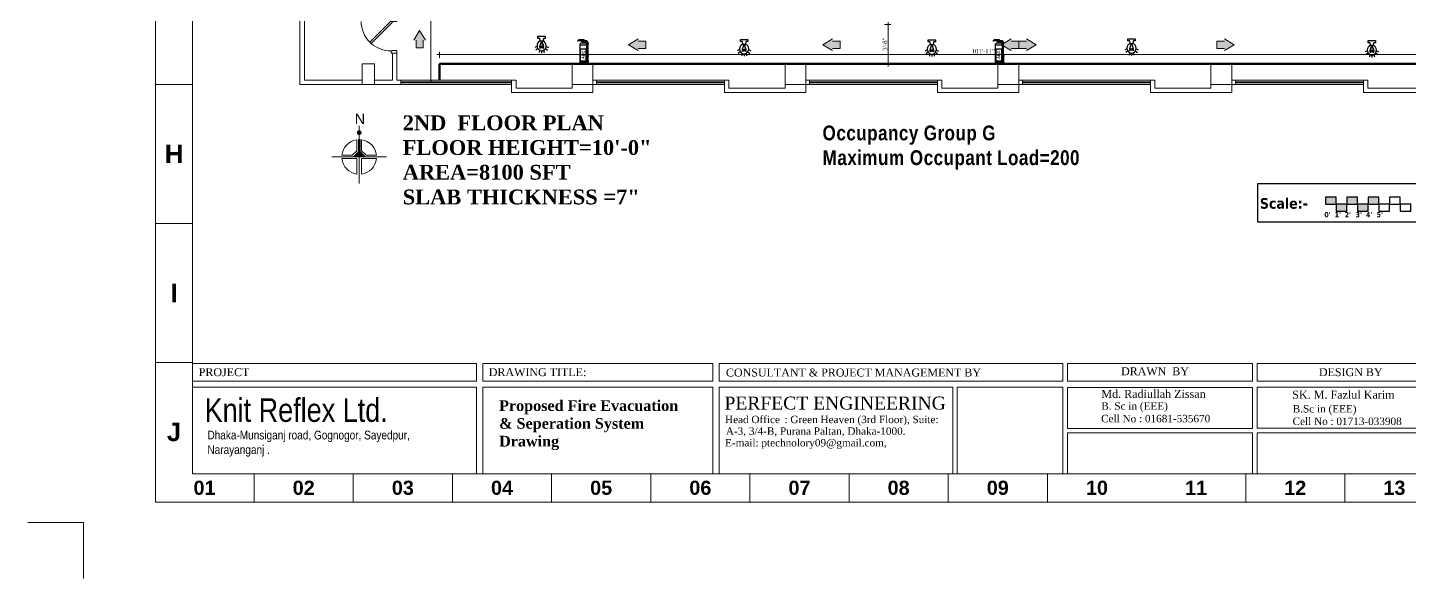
# Model space of a CAD drawing. Header units: inches. Extents: x -250485 to 735580, y -140410 to 288049.
# Drawn here: x 33783 to 35337, y 20558 to 21178 of the extents above; entities that cross this region are included whole.
import ezdxf

# ---------------------------------------------------------------- set-up
doc = ezdxf.new("R2010")
doc.units = ezdxf.units.IN
doc.header["$MEASUREMENT"] = 0
doc.header["$PDMODE"] = 35
doc.layers.get('0').update_dxf_attribs({"lineweight": 0})
doc.layers.get('Defpoints').update_dxf_attribs({"lineweight": 0})
for name, color, linetype, lineweight in [('A-Text', 7, 'Continuous', 0), ('AN-TEXT', 251, 'Continuous', 15), ('COLUMN-2', 102, 'Continuous', 0), ('DIM 01', 250, 'Continuous', 9), ('DIM.', 251, 'Continuous', 5), ('DIM_WORKING', 7, 'Continuous', 0), ('DOOR', 222, 'Continuous', 0), ('Emergency Light', 251, 'Continuous', 15), ('evacuation plan', 162, 'Continuous', 13), ('Inline', 7, 'Continuous', 0), ('Layer1', 134, 'Continuous', 0), ('Outline', 7, 'Continuous', 0), ('Scale', 7, 'Continuous', 0), ('Scale_Text', 7, 'Continuous', 0), ('sheet', 7, 'Continuous', 15), ('Text', 7, 'Continuous', 0), ('TEXT_TITLEBOX', 7, 'Continuous', 13), ('Titelblk', 7, 'Continuous', 25), ('TITLE', 7, 'Continuous', 20), ('wall', 7, 'Continuous', 0), ('WALL (I)', 7, 'Continuous', 0), ('window', 140, 'Continuous', 0)]:
    doc.layers.add(name, color=color, linetype=linetype, lineweight=lineweight)
doc.layers.add('FIREACC', color=30, linetype='Continuous')
doc.layers.add('OUTSIDE', color=253, linetype='Continuous')
doc.styles.add('isop', font='isocpeur.ttf')
doc.styles.add('MONOTEXT', font='txt')
doc.styles.add('REG', font='times.ttf')
doc.styles.add('RS', font='arial.ttf')
doc.styles.add('SHT-TEXT-1', font='times.ttf', dxfattribs={"height": 12})
doc.styles.get("Standard").update_dxf_attribs({"font": 'arialbd.ttf', "height": 24})
doc.styles.add('TEXT', font='arial.ttf')
doc.dimstyles.new('Dim-Pres', dxfattribs={"dimtxt": 5.5, "dimasz": 2, "dimexe": 1.5, "dimexo": 1.5, "dimgap": 1, "dimtad": 3, "dimdec": 0, "dimzin": 3, "dimdsep": 46, "dimlunit": 4, "dimtxsty": 'REG', "dimblk": 'point', "dimcen": 2, "dimclrd": 256, "dimclre": 256, "dimclrt": 7, "dimadec": 0, "dimazin": 0, "dimtfac": 0.75, "dimtdec": 0, "dimtmove": 1, "dimatfit": 3, "dimldrblk": 'point', "dimfxl": 0, "dimtolj": 1, "dimtzin": 0, "dimlwd": -1, "dimlwe": -1, "dimarcsym": 1})

# ---------------------------------------------------------------- blocks, each defined once
blk = doc.blocks.new('30 door')
at = {"layer": 'DOOR'}
blk.add_lwpolyline([(-5, 28), (-5, 30), (0, 30), (0, 27.5), (-3.8, 27.5), (-3.8, 28), (-5, 28, 0.181643), (-22.3, 21.4), (-23.4, 20.4), (-5, 2), (-5, 0), (0, 0), (0, 2.5), (-3.8, 2.5), (-3.8, 2), (-5, 2), (-3.9, 3.1), (-22.3, 21.4), (-23.4, 20.4, 0.194724), (-31, 2.4, 0.196084)], format="xyb", dxfattribs=at)
blk = doc.blocks.new('hfev')
at = {"layer": 'evacuation plan'}
h = blk.add_hatch(color=60, dxfattribs=at)
h.dxf.hatch_style = 1
h.paths.add_polyline_path([(40299.1, 13041.1), (40287.2, 13021.2), (40310.9, 13021.2)])
h.paths.add_polyline_path([(40306.5, 13021.2), (40291.6, 13021.2), (40291.6, 13005.5), (40306.5, 13005.5)])
at = {"layer": 'evacuation plan', "color": 9, "true_color": 0xafd9aa}
for p, q in [((40287.2, 13021.2), (40299.1, 13041.1)), ((40299.1, 13041.1), (40310.9, 13021.2)), ((40291.6, 13021.2), (40291.6, 13005.5)), ((40291.6, 13005.5), (40306.5, 13005.5)), ((40306.5, 13021.2), (40306.5, 13005.5))]:
    blk.add_line(p, q, dxfattribs=at)
blk = doc.blocks.new('A$C16DB04AD')
at = {"layer": 'Emergency Light', "color": 154, "lineweight": 30}
for p, q in [((-6.5, -14.4), (-9.6, -16)), ((-5.4, -17.4), (-8.3, -19.8)), ((5.4, -17.4), (8.3, -19.8)), ((6.5, -14.4), (9.6, -16)), ((-2.9, -19.8), (-3.5, -23.2)), ((0, -20.7), (0, -24)), ((2.9, -19.8), (3.5, -23.2))]:
    blk.add_line(p, q, dxfattribs=at)
blk.add_lwpolyline([(-2, -6.6), (-2.5, -3.3, 0.371278), (-2.9, -2.9), (-5.2, -2.9), (-5.2, 0), (5.2, 0), (5.2, -2.9), (2.9, -2.9, 0.371278), (2.5, -3.3), (2, -6.6)], format="xyb", dxfattribs=at)
at = {"layer": 'Emergency Light', "color": 1, "lineweight": 30}
blk.add_lwpolyline([(-0.4, -6.6), (-3, -14.5), (-2.3, -17.3), (-1.1, -13.9), (0, -16.5), (1.1, -13.9), (2.3, -17.3), (3, -14.5), (0.4, -6.6)], dxfattribs=at)
blk.add_lwpolyline([(0.4, -7.3, 0.690361), (-0.4, -7.3), (-2.7, -14.5), (-2.2, -16.4), (-1.1, -13.2), (0, -15.9), (1.1, -13.2), (2.2, -16.4), (2.7, -14.5), (0.4, -7.3)], format="xyb", dxfattribs=at)
at = {"layer": 'Emergency Light', "color": 154, "lineweight": 30}
blk.add_lwpolyline([(-2, -6.6), (2, -6.6)], dxfattribs=at)
for centre, radius, start, end in [((0.8, -13.4), 7.38, 112.0671, 245.9767), ((-0.8, -13.4), 7.38, 294.0233, 67.9329), ((0, -16), 4.74, 241.9689, 298.0311)]:
    blk.add_arc(centre, radius, start, end, dxfattribs=at)
blk = doc.blocks.new('*U196')
at = {"layer": 'OUTSIDE', "linetype": 'Continuous'}
for points in [[(-100, 482), (-104, 460), (-79, 478)], [(-79, 478), (-104, 460), (-84, 462)], [(-84, 462), (-104, 460), (-77, 321)], [(-104, 460), (-97, 320), (-77, 321)], [(-97, 320), (-102, 180), (-82, 180)], [(-85, 498), (-100, 482), (-47, 486)], [(-47, 486), (-100, 482), (-64, 484)], [(-64, 484), (-100, 482), (-79, 478)], [(-77, 321), (-97, 320), (-82, 180)], [(-64, 504), (-85, 498), (-52, 503)], [(-52, 503), (-85, 498), (-47, 502)], [(-43, 502), (-85, 498), (-43, 486)], [(-85, 498), (-43, 502), (-47, 502)], [(-85, 498), (-47, 486), (-43, 486)], [(-52, 503), (-58, 504), (-64, 504)], [(-47, 486), (-64, 484), (-52, 485)], [(-52, 485), (-64, 484), (-58, 484)], [(-103, 111), (-104, 62), (-84, 62)], [(-82, 160), (-103, 111), (-83, 111)], [(-102, 160), (-103, 111), (-82, 160)], [(-83, 111), (-103, 111), (-84, 62)]]:
    blk.add_solid(points, dxfattribs=at)
blk = doc.blocks.new('*U195')
at = {"layer": 'OUTSIDE', "linetype": 'Continuous'}
for points in [[(0, 488), (-1, 487), (1, 486)], [(-1, 487), (0, 486), (1, 486)], [(0, 500), (0, 488), (1, 486)], [(1, 500), (0, 500), (1, 486)], [(1, 500), (1, 486), (2, 488)], [(1, 500), (1, 500), (2, 488)], [(1, 500), (1, 500), (1, 486)], [(2, 488), (1, 486), (2, 487)], [(2, 487), (1, 486), (2, 486)]]:
    blk.add_solid(points, dxfattribs=at)
blk = doc.blocks.new('ABC')
at = {"layer": 'FIREACC', "color": 11}
for p, q in [((-39154, 31707), (-39205, 31704)), ((-39153, 31701), (-39200, 31700)), ((-39152, 31714), (-39193, 31720)), ((-39101, 31717), (-39189, 31724)), ((-39134, 31708), (-39154, 31707)), ((-39127, 31702), (-39153, 31701)), ((-39136, 31712), (-39151, 31714)), ((-39134, 31709), (-39134, 31706)), ((-39127, 31704), (-39131, 31704)), ((-39100, 31685), (-39131, 31685)), ((-39131, 31684), (-39131, 31682)), ((-39100, 31684), (-39131, 31684)), ((-39099, 31682), (-39131, 31682)), ((-39131, 31682), (-39131, 31666)), ((-39129, 31698), (-39129, 31701)), ((-39129, 31701), (-39127, 31701)), ((-39129, 31685), (-39129, 31697)), ((-39106, 31703), (-39127, 31702)), ((-39127, 31701), (-39102, 31701)), ((-39106, 31705), (-39126, 31704)), ((-39106, 31703), (-39106, 31705)), ((-39101, 31717), (-39102, 31701)), ((-39102, 31701), (-39102, 31707)), ((-39102, 31685), (-39102, 31701)), ((-39100, 31684), (-39100, 31682)), ((-39099, 31682), (-39099, 31666)), ((-39175, 31634), (-39175, 31301)), ((-39055, 31634), (-39055, 31301)), ((-39129, 31306), (-39164, 31306)), ((-39102, 31306), (-39067, 31306))]:
    blk.add_line(p, q, dxfattribs=at)
for centre, radius in [((-39115, 31693), 8), ((-39115, 31693), 7.11), ((-39104, 31703), 0.818)]:
    blk.add_circle(centre, radius, dxfattribs=at)
for centre, radius, start, end in [((-39202, 31688), 16.6, 102.0731, 158.0787), ((-39195, 31656), 44.2, 96.1934, 120.0254), ((-39189, 31720), 4, 85.8388, 175.8388), ((-39149, 31631), 26.3, 119.5311, 173.3898), ((-39115, 31581), 86.5, 100.9999, 123.208), ((-39136, 31709), 2.4, 355.8388, 82.0095), ((-39132, 31706), 2.4, 175.8388, 273.0799), ((-39131, 31684), 0.8, 90, 270), ((-39104, 31703), 1.96, 175.8388, 355.8388), ((-39100, 31684), 0.8, 270, 90), ((-39116, 31581), 86.5, 56.792, 79.0001), ((-39082, 31631), 26.3, 6.6102, 60.4689), ((-39171, 31302), 4.51, 202.0814, 252.7663), ((-39173, 31302), 4.45, 276.3773, 340.9868), ((-39160, 31298), 9.06, 135.2683, 162.981), ((-39164, 31302), 3.74, 83.2574, 130.4174), ((-39128, 31299), 6.79, 39.6417, 93.3999), ((-39116, 31306), 7.75, 199.8006, 272.52), ((-39115, 31306), 7.75, 267.48, 340.1994), ((-39103, 31299), 6.79, 86.6001, 140.3583), ((-39067, 31302), 3.74, 49.5826, 96.7426), ((-39071, 31298), 9.06, 17.019, 44.7317), ((-39058, 31302), 4.45, 199.0132, 263.6227), ((-39060, 31302), 4.51, 287.2337, 337.9186)]:
    blk.add_arc(centre, radius, start, end, dxfattribs=at)
at = {"layer": 'OUTSIDE', "color": 11}
for p, q in [((-39127, 31706), (-39125, 31706)), ((-39125, 31706), (-39127, 31706)), ((-39118, 31695), (-39120, 31696)), ((-39116, 31689), (-39118, 31700)), ((-39116, 31698), (-39115, 31698)), ((-39116, 31698), (-39116, 31689)), ((-39116, 31698), (-39115, 31698)), ((-39115, 31689), (-39113, 31700)), ((-39115, 31698), (-39115, 31689)), ((-39115, 31698), (-39115, 31698)), ((-39113, 31695), (-39111, 31696)), ((-39102, 31701), (-39102, 31701)), ((-39096, 31699), (-39102, 31699)), ((-39096, 31695), (-39102, 31695)), ((-39096, 31691), (-39102, 31691)), ((-39096, 31687), (-39102, 31687)), ((-39096, 31699), (-39096, 31687)), ((-39080, 31701), (-39092, 31701)), ((-39080, 31699), (-39092, 31699)), ((-39080, 31698), (-39092, 31698)), ((-39080, 31689), (-39092, 31689)), ((-39080, 31688), (-39092, 31688)), ((-39080, 31685), (-39092, 31685)), ((-39080, 31701), (-39080, 31685)), ((-39080, 31687), (-39078, 31687)), ((-39063, 31685), (-39068, 31685)), ((-39055, 31626), (-39175, 31626)), ((-39055, 31326), (-39175, 31326)), ((-39058, 31298), (-39173, 31298))]:
    blk.add_line(p, q, dxfattribs=at)
at = {"layer": 'OUTSIDE', "color": 1}
for p, q in [((-39080, 31700), (-39078, 31700)), ((-39063, 31701), (-39068, 31701)), ((-39163, 31342), (-39163, 31558)), ((-39163, 31558), (-39067, 31558)), ((-39067, 31558), (-39067, 31342)), ((-39055, 31442), (-39027, 31442)), ((-39055, 31426), (-39027, 31426)), ((-39050, 31442), (-39050, 31426)), ((-39030, 31442), (-39030, 31426)), ((-39027, 31442), (-39027, 31426)), ((-39067, 31342), (-39163, 31342)), ((-39049, 31348), (-39049, 31346)), ((-39049, 31348), (-39030, 31348)), ((-39049, 31346), (-39049, 31346)), ((-39049, 31346), (-39049, 31328)), ((-39049, 31346), (-39049, 31328)), ((-39047, 31326), (-39031, 31326)), ((-39043, 31346), (-39046, 31346)), ((-39046, 31346), (-39046, 31328)), ((-39046, 31325), (-39046, 31326)), ((-39046, 31325), (-39046, 31314)), ((-39033, 31325), (-39046, 31325)), ((-39033, 31324), (-39046, 31324)), ((-39046, 31314), (-39033, 31314)), ((-39043, 31346), (-39043, 31328)), ((-39041, 31326), (-39041, 31346)), ((-39041, 31326), (-39041, 31346)), ((-39041, 31346), (-39038, 31346)), ((-39038, 31326), (-39038, 31346)), ((-39036, 31346), (-39033, 31346)), ((-39036, 31346), (-39036, 31328)), ((-39033, 31346), (-39033, 31328)), ((-39033, 31325), (-39033, 31326)), ((-39033, 31325), (-39033, 31314)), ((-39030, 31348), (-39030, 31346)), ((-39030, 31346), (-39030, 31346)), ((-39030, 31346), (-39030, 31328)), ((-39030, 31346), (-39030, 31328))]:
    blk.add_line(p, q, dxfattribs=at)
at = {"layer": 'OUTSIDE', "color": 11}
for centre, radius, start, end in [((-39140, 31706), 14, 1.7796, 358.9745), ((-39140, 31706), 13.6, 1.8369, 358.9415), ((-39118, 31688), 25.7, 238.3845, 275.6038), ((-39127, 31706), 0.343, 90, 270), ((-39125, 31706), 0.343, 270, 90), ((-39115, 31693), 5.65, 115.6308, 148.0837), ((-39115, 31693), 3.41, 125.5003, 148.0837), ((-39115, 31688), 1.22, 124.1991, 55.3937), ((-39113, 31690), 27.6, 265.6954, 300.3163), ((-39115, 31693), 3.41, 31.9163, 54.4997), ((-39115, 31693), 5.65, 31.9163, 64.3692), ((-39092, 31694), 7.45, 91.1883, 129.7873), ((-39092, 31693), 7.45, 230.2127, 268.8117), ((-39090, 31693), 5.13, 117.4534, 242.5466), ((-39092, 31701), 1.98, 181.0474, 268.0119), ((-39092, 31686), 1.98, 91.9881, 178.9526), ((-39066, 31730), 45.1, 255.4552, 267.5164), ((-39064, 31669), 32.2, 354.9737, 89.8444), ((-39064, 31669), 16.2, 356.2273, 89.6749), ((-37883, 31547), 1170, 174.0773, 185.1556)]:
    blk.add_arc(centre, radius, start, end, dxfattribs=at)
at = {"layer": 'OUTSIDE', "color": 1}
for centre, radius, start, end in [((-39066, 31656), 45.1, 92.4836, 104.5448), ((-37872, 31547), 1165, 174.1113, 185.1494), ((-35847, 31459), 3202, 180.5894, 181.9925), ((-35847, 31459), 3186, 180.5923, 182.0025), ((-39046, 31329), 2.97, 192.2541, 244.019), ((-39046, 31329), 2.97, 192.2541, 244.019), ((-39043, 31329), 2.97, 192.2541, 244.019), ((-39040, 31329), 2.97, 192.2541, 244.019), ((-39038, 31329), 2.97, 295.981, 347.7459), ((-39036, 31329), 2.97, 295.981, 347.7459), ((-39033, 31329), 2.97, 295.981, 347.7459), ((-39033, 31329), 2.97, 295.981, 347.7459)]:
    blk.add_arc(centre, radius, start, end, dxfattribs=at)
at = {"layer": 'OUTSIDE', "color": 11, "linetype": 'Continuous', "xscale": -0.8000000000029104, "yscale": 0.7999999999992724, "zscale": 0.7999999999999443}
blk.add_blockref('*U195', (-39115, 31298), dxfattribs=at)
at = {"layer": 'OUTSIDE', "color": 1, "linetype": 'Continuous', "xscale": -0.8000000000029104, "yscale": 0.7999999999992724, "zscale": 0.7999999999999443}
blk.add_blockref('*U196', (-39115, 31298), dxfattribs=at)
at = {"layer": 'sheet', "color": 5, "insert": (-39091, 31384), "char_height": 48, "width": 165, "attachment_point": 7, "rotation": 90}
blk.add_mtext('{\\C6;ABC}', dxfattribs=at)
blk = doc.blocks.new('PAGE')
at = {"layer": 'Inline', "color": 252, "lineweight": 15}
blk.add_lwpolyline([(178051640.63, 22656441.11), (178051640.63, 22657235.79), (178050505.36, 22657235.79), (178050505.36, 22656441.11)], close=True, dxfattribs=at)
at = {"layer": 'Outline', "color": 252, "lineweight": 15}
blk.add_line((178050483.42, 22656424.24), (178051662.57, 22656424.24), dxfattribs=at)
blk.add_lwpolyline([(178050483.42, 22657252.66), (178050483.42, 22656424.24)], dxfattribs=at)
at = {"layer": 'Scale', "color": 252, "lineweight": 9}
for p, q in [((178050483.42, 22656672.88), (178050505.36, 22656672.88)), ((178050483.42, 22656590.1), (178050505.36, 22656590.1)), ((178050483.42, 22656507.32), (178050505.36, 22656507.32)), ((178050542.02, 22656424.24), (178050542.02, 22656441.11)), ((178050601.02, 22656424.24), (178050601.02, 22656441.11)), ((178050660.01, 22656424.24), (178050660.01, 22656441.11)), ((178050719.01, 22656424.24), (178050719.01, 22656441.11)), ((178050778.01, 22656424.24), (178050778.01, 22656441.11)), ((178050837.01, 22656424.24), (178050837.01, 22656441.11)), ((178050896, 22656424.24), (178050896, 22656441.11)), ((178050955, 22656424.24), (178050955, 22656441.11)), ((178051014, 22656424.24), (178051014, 22656441.11)), ((178051131.99, 22656424.24), (178051131.99, 22656441.11)), ((178051190.99, 22656424.24), (178051190.99, 22656441.11))]:
    blk.add_line(p, q, dxfattribs=at)
at = {"layer": 'Scale_Text', "color": 252, "lineweight": 13, "attachment_point": 5}
for s, insert, char_height, width in [('H', (178050494.39, 22656631.49), 10.97, 8.3603), ('I', (178050494.39, 22656548.71), 10.97, 8.3603), ('J', (178050494.39, 22656465.93), 10.97, 8.3603), ('01', (178050512.52, 22656432.67), 8.435, 2.5102), ('02', (178050571.52, 22656432.67), 8.435, 2.5102), ('03', (178050630.51, 22656432.67), 8.435, 2.5102), ('04', (178050689.51, 22656432.67), 8.435, 2.5102), ('05', (178050748.51, 22656432.67), 8.435, 2.5102), ('06', (178050807.51, 22656432.67), 8.435, 2.5102), ('07', (178050866.5, 22656432.67), 8.435, 2.5102), ('08', (178050925.5, 22656432.67), 8.435, 2.5102), ('09', (178050984.5, 22656432.67), 8.435, 2.5102), ('10', (178051043.5, 22656432.67), 8.435, 2.5102), ('11', (178051102.49, 22656432.67), 8.435, 2.5102), ('12', (178051161.49, 22656432.67), 8.435, 2.5102), ('13', (178051220.49, 22656432.67), 8.435, 2.5102)]:
    blk.add_mtext(s, dxfattribs=dict(at, insert=insert, char_height=char_height, width=width))
blk = doc.blocks.new('Title')
at = {"layer": 'Defpoints', "color": 1, "ltscale": 10}
blk.add_lwpolyline([(-102338.3, -88042.4), (-102338.3, -87942.4), (-102438.3, -87942.4)], dxfattribs=at)
at = {"layer": 'Titelblk', "color": 3, "linetype": 'Continuous', "lineweight": 0, "xscale": 3.014611567961765, "yscale": 3.014611567959946, "zscale": 3.014611567966516}
blk.add_blockref('PAGE', (-536855255.8, -68388224), dxfattribs=at)
blk = doc.blocks.new('dot')
at = {"color": 4}
for p, q in [((-1.5, 0), (1.5, 0)), ((0, 1.5), (0, -1.5))]:
    blk.add_line(p, q, dxfattribs=at)
at = {"color": 6, "const_width": 0.5}
blk.add_lwpolyline([(-0.25, 0, 1), (0.25, 0, 1)], format="xyb", close=True, dxfattribs=at)
blk = doc.blocks.new('point')
blk.add_blockref('dot', (0, 0))
blk = doc.blocks.new('*D770')
at = {"layer": 'Defpoints', "color": 0, "ltscale": 30, "transparency": 16777216}
for p in [(34236.4, 21433.1), (34246.1, 21433.1), (34245.9, 21118.6)]:
    blk.add_point(p, dxfattribs=at)
at = {"layer": 'Layer1', "ltscale": 30, "transparency": 16777216}
for p, q in [((34240.4, 21433.1), (34234.9, 21433.1)), ((34236.4, 21120.6), (34236.4, 21431.1)), ((34240.4, 21118.6), (34234.9, 21118.6))]:
    blk.add_line(p, q, dxfattribs=at)
at = {"layer": 'Layer1', "ltscale": 30, "transparency": 16777216, "xscale": 2, "yscale": 2, "zscale": 2}
for p, rotation in [((34236.4, 21433.1), 90), ((34236.4, 21118.6), 270)]:
    blk.add_blockref('point', p, dxfattribs=dict(at, rotation=rotation))
at = {"layer": 'Layer1', "color": 7, "ltscale": 30, "transparency": 16777216, "insert": (34232.9, 21275.8), "char_height": 5, "attachment_point": 5, "rotation": 90, "style": 'REG'}
blk.add_mtext('\\A1;26\'-2"', dxfattribs=at)
blk = doc.blocks.new('*D771')
at = {"layer": 'Defpoints', "color": 0, "ltscale": 30, "transparency": 16777216}
for p in [(35469.1, 21147.7), (34245.9, 21137.1), (35469.1, 21137.1)]:
    blk.add_point(p, dxfattribs=at)
at = {"layer": 'Layer1', "ltscale": 30, "transparency": 16777216}
for p, q in [((34245.9, 21143.7), (34245.9, 21149.2)), ((34247.9, 21147.7), (35467.1, 21147.7)), ((35469.1, 21143.7), (35469.1, 21149.2))]:
    blk.add_line(p, q, dxfattribs=at)
at = {"layer": 'Layer1', "ltscale": 30, "transparency": 16777216, "xscale": 2, "yscale": 2, "zscale": 2, "rotation": 180}
blk.add_blockref('point', (34245.9, 21147.7), dxfattribs=at)
at = {"layer": 'Layer1', "ltscale": 30, "transparency": 16777216, "xscale": 2, "yscale": 2, "zscale": 2}
blk.add_blockref('point', (35469.1, 21147.7), dxfattribs=at)
at = {"layer": 'Layer1', "color": 7, "ltscale": 30, "transparency": 16777216, "insert": (34857.5, 21151.2), "char_height": 5, "attachment_point": 5, "style": 'REG'}
blk.add_mtext('\\A1;101\'-11"', dxfattribs=at)
blk = doc.blocks.new('*D772')
at = {"layer": 'Defpoints', "color": 0, "ltscale": 30, "transparency": 16777216}
for p in [(34732.8, 21181.1), (34750.6, 21181.1), (34732.8, 21137.1)]:
    blk.add_point(p, dxfattribs=at)
at = {"layer": 'Layer1', "ltscale": 30, "transparency": 16777216}
for p, q in [((34746.6, 21181.1), (34752.1, 21181.1)), ((34750.6, 21139.1), (34750.6, 21179.1)), ((34746.6, 21137.1), (34752.1, 21137.1))]:
    blk.add_line(p, q, dxfattribs=at)
at = {"layer": 'Layer1', "ltscale": 30, "transparency": 16777216, "xscale": 2, "yscale": 2, "zscale": 2}
for p, rotation in [((34750.6, 21181.1), 90), ((34750.6, 21137.1), 270)]:
    blk.add_blockref('point', p, dxfattribs=dict(at, rotation=rotation))
at = {"layer": 'Layer1', "color": 7, "ltscale": 30, "transparency": 16777216, "insert": (34747, 21159.1), "char_height": 5, "attachment_point": 5, "rotation": 90, "style": 'REG'}
blk.add_mtext('\\A1;3\'-8"', dxfattribs=at)

msp = doc.modelspace()

# ---------------------------------------------------------------- hatches: boundary and pattern name
at = {"layer": 'DIM 01', "lineweight": -2}
h = msp.add_hatch(color=2, dxfattribs=at)
h.dxf.hatch_style = 1
h.paths.add_polyline_path([(35254.4, 20987), (35242.4, 20987), (35242.4, 20979.1), (35254.4, 20979.1)])
h.paths.add_polyline_path([(35278.4, 20987), (35266.4, 20987), (35266.4, 20979.1), (35278.4, 20979.1)])
h.paths.add_polyline_path([(35290.4, 20979.1), (35278.4, 20979.1), (35278.4, 20971.2), (35290.4, 20971.2)])
h.paths.add_polyline_path([(35266.4, 20979.1), (35254.4, 20979.1), (35254.4, 20971.2), (35266.4, 20971.2)])
h.paths.add_polyline_path([(35302.4, 20987), (35290.4, 20987), (35290.4, 20979.1), (35302.4, 20979.1)])
at = {"layer": 'DOOR'}
h = msp.add_hatch(dxfattribs=at)
h.set_pattern_fill('ANSI31', scale=0.7, style=0)
h.set_pattern_definition([(45, (35374.09499, 27474.85249), (-0.0618718434, 0.0618718434), [])])
h.paths.add_polyline_path([(34156.7, 21038.1), (34156.7, 21051.8, 0.010963), (34155.8, 21051.8), (34155.8, 21032.9), (34161.9, 21032.9)])
h.paths.add_polyline_path([(34155.8, 21051.8, 0.010963), (34154.8, 21051.8), (34154.8, 21038.1), (34149.6, 21032.9), (34155.8, 21032.9)])

# ---------------------------------------------------------------- linework, layer by layer
at = {"layer": 'A-Text', "color": 7, "const_width": 2.64}
msp.add_lwpolyline([(34157.1, 21059.6, -1), (34154.4, 21059.6, -1)], format="xyb", close=True, dxfattribs=at)
at = {"layer": 'COLUMN-2', "color": 7}
for points in [[(34159.1, 21113.6), (34173.1, 21113.6), (34173.1, 21137.1), (34159.1, 21137.1)], [(34395.1, 21113.6), (34418.6, 21113.6), (34418.6, 21137.1), (34395.1, 21137.1)], [(34634.6, 21113.6), (34658.1, 21113.6), (34658.1, 21137.1), (34634.6, 21137.1)], [(34874.1, 21113.6), (34897.6, 21113.6), (34897.6, 21137.1), (34874.1, 21137.1)], [(35113.6, 21113.6), (35137.1, 21113.6), (35137.1, 21137.1), (35113.6, 21137.1)]]:
    msp.add_lwpolyline(points, close=True, dxfattribs=at)
at = {"layer": 'DIM 01', "color": 7, "lineweight": -2}
for points in [[(35166.3, 21002.5), (35498.9, 21002.5), (35498.9, 20958.8), (35166.3, 20958.8)], [(35242.4, 20979.1), (35254.4, 20979.1), (35254.4, 20987), (35242.4, 20987)], [(35254.4, 20971.2), (35266.4, 20971.2), (35266.4, 20979.1), (35254.4, 20979.1)], [(35266.4, 20979.1), (35278.4, 20979.1), (35278.4, 20987), (35266.4, 20987)], [(35278.4, 20971.2), (35290.4, 20971.2), (35290.4, 20979.1), (35278.4, 20979.1)], [(35290.4, 20979.1), (35302.4, 20979.1), (35302.4, 20987), (35290.4, 20987)], [(35302.4, 20971.2), (35314.4, 20971.2), (35314.4, 20979.1), (35302.4, 20979.1)], [(35314.4, 20979.1), (35326.4, 20979.1), (35326.4, 20987), (35314.4, 20987)], [(35326.4, 20971.2), (35338.4, 20971.2), (35338.4, 20979.1), (35326.4, 20979.1)]]:
    msp.add_lwpolyline(points, close=True, dxfattribs=at)
at = {"layer": 'DIM_WORKING', "color": 7, "ltscale": 30}
for p, q in [((34193.1, 21148.9), (34193.1, 21118.6)), ((34198.1, 21148.9), (34198.1, 21118.6)), ((34418.6, 21118.6), (34418.6, 21104.6)), ((34658.1, 21118.6), (34658.1, 21104.6)), ((34897.6, 21118.6), (34897.6, 21104.6)), ((35137.1, 21118.6), (35137.1, 21104.6)), ((34395.1, 21113.6), (34395.1, 21109.6)), ((34634.6, 21113.6), (34634.6, 21109.6)), ((34874.1, 21113.6), (34874.1, 21109.6)), ((35113.6, 21113.6), (35113.6, 21109.6))]:
    msp.add_line(p, q, dxfattribs=at)
at = {"layer": 'DOOR', "color": 7}
for points in [[(34155.8, 21067.1), (34155.8, 21002.5)], [(34186.6, 21032.3), (34124.9, 21032.3)]]:
    msp.add_lwpolyline(points, dxfattribs=at)
for points in [[(34153.1, 21051.6), (34153.1, 21051.6), (34153.1, 21039.3), (34147.8, 21034.1), (34136.3, 21034.1), (34136.3, 21034.1, -0.347379)], [(34149.6, 21032.9), (34154.8, 21038.1), (34154.8, 21038.1), (34154.8, 21051.8, -0.021929), (34156.7, 21051.8), (34156.7, 21051.8), (34156.7, 21038.1), (34161.9, 21032.9)], [(34158.5, 21039.3), (34163.7, 21034.1), (34175.2, 21034.1), (34175.2, 21034.1, 0.347379), (34158.5, 21051.6), (34158.5, 21051.6)]]:
    msp.add_lwpolyline(points, format="xyb", close=True, dxfattribs=at)
for points in [[(34136.3, 21030.4, 0.347379), (34153.1, 21013), (34153.1, 21030.4), (34136.3, 21030.4)], [(34175.2, 21030.4, -0.347379), (34158.5, 21013), (34158.5, 21030.4), (34175.2, 21030.4)]]:
    msp.add_lwpolyline(points, format="xyb", dxfattribs=at)
at = {"layer": 'TEXT_TITLEBOX'}
for p, q in [((33968.3, 20780), (33968.3, 20799.9)), ((33968.3, 20799.9), (34287.7, 20799.9)), ((34287.7, 20799.9), (34287.7, 20780)), ((34294.7, 20780), (34294.7, 20799.9)), ((34294.7, 20799.9), (34553.4, 20799.9)), ((34553.4, 20799.9), (34553.4, 20780)), ((34560.4, 20780), (34560.4, 20799.9)), ((34560.4, 20799.9), (34946.9, 20799.9)), ((34946.9, 20799.9), (34946.9, 20780)), ((34952.2, 20780), (34952.2, 20799.9)), ((34952.2, 20799.9), (35160.2, 20799.9)), ((35160.2, 20799.9), (35160.2, 20780)), ((35165.6, 20780), (35165.6, 20799.9)), ((35165.6, 20799.9), (35386.5, 20799.9)), ((34287.7, 20780), (33968.3, 20780)), ((34553.4, 20780), (34294.7, 20780)), ((34946.9, 20780), (34560.4, 20780)), ((35160.2, 20780), (34952.2, 20780)), ((35386.5, 20780), (35165.6, 20780)), ((33968.3, 20675.8), (33968.3, 20773)), ((33968.3, 20773), (34287.7, 20773)), ((34287.7, 20773), (34287.7, 20675.8)), ((34294.7, 20675.8), (34294.7, 20773)), ((34294.7, 20773), (34553.4, 20773)), ((34553.4, 20773), (34553.4, 20675.8)), ((34560.4, 20675.8), (34560.4, 20773)), ((34560.4, 20773), (34823.3, 20773)), ((34823.3, 20773), (34823.3, 20675.8)), ((34828.1, 20675.8), (34828.1, 20773)), ((34828.1, 20773), (34946.9, 20773)), ((34946.9, 20773), (34946.9, 20675.8)), ((34952.1, 20726.8), (34952.1, 20772.9)), ((34952.1, 20772.9), (35160.3, 20772.9)), ((35160.3, 20772.9), (35160.3, 20726.8)), ((35165.6, 20726.9), (35165.6, 20773)), ((35165.6, 20773), (35386.4, 20773)), ((35160.3, 20726.8), (34952.1, 20726.8)), ((34952.1, 20675.7), (34952.1, 20721.9)), ((34952.1, 20721.9), (35160.3, 20721.9)), ((35160.3, 20721.9), (35160.3, 20675.7)), ((35386.4, 20726.9), (35165.6, 20726.9)), ((35165.6, 20675.8), (35165.6, 20721.9)), ((35165.6, 20721.9), (35386.4, 20721.9)), ((34287.7, 20675.8), (33968.3, 20675.8)), ((34553.4, 20675.8), (34294.7, 20675.8)), ((34823.3, 20675.8), (34560.4, 20675.8)), ((34946.9, 20675.8), (34828.1, 20675.8)), ((35160.3, 20675.7), (34952.1, 20675.7)), ((35386.4, 20675.8), (35165.6, 20675.8))]:
    msp.add_line(p, q, dxfattribs=at)
at = {"layer": 'wall', "color": 75, "lineweight": 53, "ltscale": 100000}
msp.add_line((35469.1, 21137.1), (34245.9, 21137.1), dxfattribs=at)
msp.add_lwpolyline([(34245.9, 21137.1), (34245.9, 21118.6)], dxfattribs=at)
at = {"layer": 'WALL (I)', "color": 7, "ltscale": 30}
for p, q in [((34089.1, 21113.6), (34089.1, 21204.1)), ((34094.1, 21118.6), (34094.1, 21204.1)), ((34193.1, 21148.9), (34198.1, 21148.9)), ((34094.1, 21118.6), (34159.1, 21118.6)), ((34173.1, 21118.6), (34193.1, 21118.6)), ((34198.1, 21118.6), (34202.7, 21118.6)), ((34202.7, 21118.6), (34202.7, 21113.6)), ((34327.1, 21104.6), (34327.1, 21118.6)), ((34327.1, 21118.6), (34332.1, 21118.6)), ((34332.1, 21109.6), (34332.1, 21118.6)), ((34418.6, 21118.6), (34422.6, 21118.6)), ((34422.6, 21118.6), (34422.6, 21113.6)), ((34566.6, 21104.6), (34566.6, 21118.6)), ((34566.6, 21118.6), (34571.6, 21118.6)), ((34571.6, 21109.6), (34571.6, 21118.6)), ((34658.1, 21118.6), (34662.1, 21118.6)), ((34662.1, 21118.6), (34662.1, 21113.6)), ((34806.1, 21104.6), (34806.1, 21118.6)), ((34806.1, 21118.6), (34811.1, 21118.6)), ((34811.1, 21109.6), (34811.1, 21118.6)), ((34897.6, 21118.6), (34901.6, 21118.6)), ((34901.6, 21118.6), (34901.6, 21113.6)), ((35045.6, 21104.6), (35045.6, 21118.6)), ((35045.6, 21118.6), (35050.6, 21118.6)), ((35050.6, 21109.6), (35050.6, 21118.6)), ((35137.1, 21118.6), (35141.1, 21118.6)), ((35141.1, 21118.6), (35141.1, 21113.6)), ((35285.1, 21104.6), (35285.1, 21118.6)), ((35285.1, 21118.6), (35290.1, 21118.6)), ((35290.1, 21109.6), (35290.1, 21118.6)), ((34089.1, 21113.6), (34159.1, 21113.6)), ((34202.7, 21113.6), (34173.1, 21113.6)), ((34418.6, 21104.6), (34327.1, 21104.6)), ((34395.1, 21109.6), (34332.1, 21109.6)), ((34422.6, 21113.6), (34418.6, 21113.6)), ((34658.1, 21104.6), (34566.6, 21104.6)), ((34634.6, 21109.6), (34571.6, 21109.6)), ((34662.1, 21113.6), (34658.1, 21113.6)), ((34897.6, 21104.6), (34806.1, 21104.6)), ((34874.1, 21109.6), (34811.1, 21109.6)), ((34901.6, 21113.6), (34897.6, 21113.6)), ((35137.1, 21104.6), (35045.6, 21104.6)), ((35113.6, 21109.6), (35050.6, 21109.6)), ((35141.1, 21113.6), (35137.1, 21113.6)), ((35376.6, 21104.6), (35285.1, 21104.6)), ((35353.1, 21109.6), (35290.1, 21109.6))]:
    msp.add_line(p, q, dxfattribs=at)
at = {"layer": 'window', "color": 7, "ltscale": 30}
for p, q in [((34202.7, 21118.6), (34327.1, 21118.6)), ((34202.7, 21116.6), (34327.1, 21116.6)), ((34422.6, 21118.6), (34566.6, 21118.6)), ((34422.6, 21116.6), (34566.6, 21116.6)), ((34662.1, 21118.6), (34806.1, 21118.6)), ((34662.1, 21116.6), (34806.1, 21116.6)), ((34901.6, 21118.6), (35045.6, 21118.6)), ((34901.6, 21116.6), (35045.6, 21116.6)), ((35141.1, 21118.6), (35285.1, 21118.6)), ((35141.1, 21116.6), (35285.1, 21116.6)), ((34202.7, 21115.6), (34327.1, 21115.6)), ((34202.7, 21113.6), (34327.1, 21113.6)), ((34422.6, 21115.6), (34566.6, 21115.6)), ((34422.6, 21113.6), (34566.6, 21113.6)), ((34662.1, 21115.6), (34806.1, 21115.6)), ((34662.1, 21113.6), (34806.1, 21113.6)), ((34901.6, 21115.6), (35045.6, 21115.6)), ((34901.6, 21113.6), (35045.6, 21113.6)), ((35141.1, 21115.6), (35285.1, 21115.6)), ((35141.1, 21113.6), (35285.1, 21113.6))]:
    msp.add_line(p, q, dxfattribs=at)

# ---------------------------------------------------------------- block references
at = {"layer": 'Emergency Light', "lineweight": 30, "xscale": 0.7868064756185049, "yscale": 0.7868064756185049, "zscale": 0.7868064756213451}
for p in [(34360.9, 21168), (34588.6, 21164.4), (34799.7, 21164), (35024.3, 21165.2), (35294.6, 21163.1)]:
    msp.add_blockref('A$C16DB04AD', p, dxfattribs=at)
at = {"layer": 'evacuation plan', "color": 11, "true_color": 0xf27172, "xscale": -0.5499328878868255, "yscale": 0.5499328878868255, "zscale": 0.5499328876488784}
msp.add_blockref('hfev', (56385.5, 14002.7), dxfattribs=at)
for p, rotation in [((41630.3, 43320.3), 90), ((41848.7, 43320.3), 90), ((42049.7, 43320.3), 90), ((27745.3, -1003.3), 270), ((27968.1, -1003.3), 270)]:
    msp.add_blockref('hfev', p, dxfattribs=dict(at, rotation=rotation))
at = {"layer": 'TITLE', "xscale": 0.6269545389804989, "yscale": 0.6269545389804989, "zscale": 0.6269545337923679}
msp.add_blockref('Title', (98007.1, 75756.6), dxfattribs=at)
at = {"layer": 'wall', "color": 7, "xscale": -1.300000000000181, "yscale": 1.299999999999272, "zscale": 1.3, "rotation": 180}
msp.add_blockref('30 door', (34198.1, 21187.9), dxfattribs=at)
at = {"layer": 'wall', "color": 1, "lineweight": 53, "xscale": 0.06433683165232651, "yscale": 0.06433683165232651, "zscale": 0.06433683165094806}
for p in [(36924.2, 19123.4), (37391.5, 19123.4)]:
    msp.add_blockref('ABC', p, dxfattribs=at)

# ---------------------------------------------------------------- texts
at = {"color": 7, "attachment_point": 4}
for s, insert, char_height, width in [('{\\fTimes New Roman|b1|i0|c0|p18;2ND  FLOOR PLAN \\PFLOOR HEIGHT=10\'-0"\\PAREA=8100 SFT \\PSLAB THICKNESS =7"}', (34204.7, 21028.8), 16.69, 651.895), ('{\\fArial Narrow|b1|i0|c0|p34;\\T1.05;Occupancy Group G\\PMaximum Occupant Load=200\\P\\P\\fStaccato222 BT|b0|i0|c0|p66;\\T1;\\P\\fRomantic|b0|i0|c2|p2;\\H0.5455x;  }', (34676.8, 21004.9), 16.69, 512.592), ('{\\fTimes New Roman|b1|i0|c0|p18;Proposed Fire Evacuation \\P& Seperation System \\PDrawing}', (34313.1, 20730.4), 12, 512.592)]:
    msp.add_mtext(s, dxfattribs=dict(at, insert=insert, char_height=char_height, width=width))
at = {"layer": 'A-Text', "color": 7, "insert": (34156.6, 21069.2), "char_height": 11.7, "attachment_point": 2, "rotation": 180, "style": 'RS'}
msp.add_mtext('N', dxfattribs=at)
at = {"layer": 'AN-TEXT', "lineweight": 25, "attachment_point": 1, "style": 'isop'}
for s, insert, char_height, width in [('{\\fTahoma|b1|i0|c0|p34;\\C7;Scale:-}', (35168.6, 20986), 12, 50.548), ("{\\fTahoma|b1|i0|c0|p34;\\C7;0'}", (35241.1, 20970.3), 6, 8.245), ("{\\fTahoma|b1|i0|c0|p34;\\C7;1'}", (35252.7, 20970.3), 6, 8.245), ("{\\fTahoma|b1|i0|c0|p34;\\C7;2'}", (35264, 20970.3), 6, 8.245), ("{\\fTahoma|b1|i0|c0|p34;\\C7;3'}", (35276.2, 20970.3), 6, 8.245), ("{\\fTahoma|b1|i0|c0|p34;\\C7;4'}", (35288, 20970.3), 6, 8.245), ("{\\fTahoma|b1|i0|c0|p34;\\C7;5'}", (35299.8, 20970.3), 6, 8.245)]:
    msp.add_mtext(s, dxfattribs=dict(at, insert=insert, char_height=char_height, width=width))
at = {"layer": 'DIM.', "color": 5, "lineweight": 13, "insert": (34084.9, 20725.1), "char_height": 26.514, "width": 718.204, "attachment_point": 5, "style": 'TEXT'}
msp.add_mtext('{\\fArial Narrow|b0|i0|c0|p34;Knit Reflex Ltd.\\C256;\\P\\pt9.95235;\\fSwis721 BT|b1|i0|c0|p34;\\C7; }', dxfattribs=at)
at = {"layer": 'Text', "color": 56, "insert": (33985.1, 20709.6), "char_height": 9.848, "width": 377.517, "attachment_point": 4, "style": 'MONOTEXT'}
msp.add_mtext('{\\fArial Narrow|b0|i0|c0|p34;\\C7;Dhaka-Munsiganj road, Gognogor, Sayedpur, \\PNarayanganj .}', dxfattribs=at)
at = {"layer": 'TEXT_TITLEBOX', "lineweight": 25, "style": 'SHT-TEXT-1'}
for s, height, p in [('PROJECT', 8.92, (33975.3, 20785.6)), ('DRAWING TITLE:', 8.923, (34301.5, 20785.6)), ('CONSULTANT & PROJECT MANAGEMENT BY', 8.923, (34568.2, 20785.2)), ('DRAWN  BY', 8.92, (35012.5, 20786.6)), ('DESIGN BY', 8.92, (35235, 20785.6)), ('Md. Radiullah Zissan', 8.997, (34990.3, 20761.1)), ('SK. M. Fazlul Karim', 8.997, (35205, 20760.2)), ('B. Sc in (EEE)', 8.331, (34990.3, 20747.8)), ('B.Sc in (EEE)', 8.331, (35205.6, 20744.7)), ('Cell No : 01681-535670', 8.331, (34990.1, 20733.7)), ('Cell No : 01713-033908', 8.331, (35205.4, 20730.6))]:
    msp.add_text(s, height=height, dxfattribs=at).set_placement(p)
at = {"layer": 'TEXT_TITLEBOX', "color": 1, "lineweight": 25, "style": 'SHT-TEXT-1'}
msp.add_text('PERFECT ENGINEERING', height=14.578, dxfattribs=at).set_placement((34566.5, 20748))
at = {"layer": 'TEXT_TITLEBOX', "color": 7, "lineweight": 25, "style": 'SHT-TEXT-1'}
for s, p in [('Head Office', (34567.1, 20732.7)), ('A-3, 3/4-B, Purana Paltan, Dhaka-1000.', (34568.1, 20719.6)), (': Green Heaven (3rd Floor), Suite:', (34634, 20732.7)), ('E-mail: ptechnolory09@gmail.com,', (34567.2, 20706.5))]:
    msp.add_text(s, height=8.33, dxfattribs=at).set_placement(p)

# ---------------------------------------------------------------- dimensions: what is measured, and where the dimension line sits
at = {"layer": 'Layer1', "ltscale": 30}
for base, p1, p2, picture, middle in [((34236.4084, 21433.0766), (34245.9126, 21118.587), (34246.0708, 21433.0766), '*D770', (34232.8652, 21275.8318)), ((34750.6, 21181.1), (34732.8, 21137.1), (34732.8, 21181.1), '*D772', (34747, 21159.1))]:
    dim = msp.add_linear_dim(base=base, p1=p1, p2=p2, angle=90, dimstyle='Dim-Pres', override={"dimtxt": 5, "dimfxl": 4, "dimfxlon": 1}, dxfattribs=at)
    dim.commit()
    dim.dimension.update_dxf_attribs({"geometry": picture, "text_midpoint": middle})
dim = msp.add_linear_dim(base=(35469.1, 21147.7), p1=(34245.9, 21137.1), p2=(35469.1, 21137.1), dimstyle='Dim-Pres', override={"dimtxt": 5, "dimfxl": 4, "dimfxlon": 1}, dxfattribs=at)
dim.commit()
dim.dimension.update_dxf_attribs({"geometry": '*D771', "text_midpoint": (34857.5, 21151.2)})

doc.saveas('drawing.dxf')
